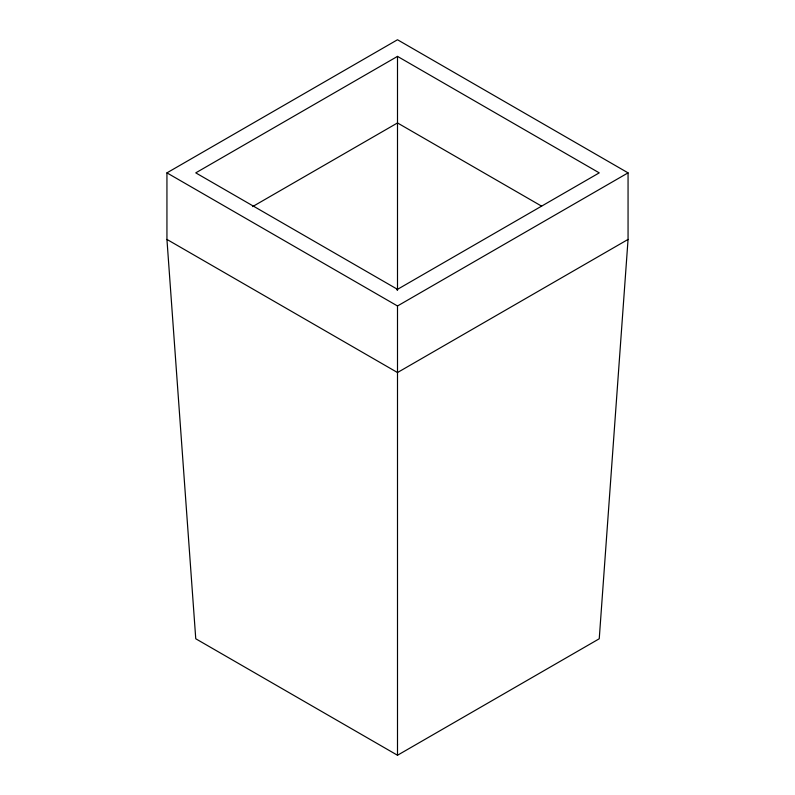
<?xml version="1.0" encoding="UTF-8"?>
<svg xmlns="http://www.w3.org/2000/svg" width="795" height="795" viewBox="0 0 795 795"><rect width="100%" height="100%" fill="white"/><g stroke="black" fill="none" stroke-linecap="round" stroke-linejoin="round"><path stroke-width="1.19" d="M628.06 239.424L599.241 638.773L397.5 755.25L195.759 638.773L166.94 239.424L166.94 172.863L397.5 39.75L628.06 172.863L628.06 239.424L397.5 372.537L166.94 239.424M396.735 289.787L599.241 172.863L397.5 56.385L195.759 172.863L397.5 289.34M252.631 206.591L397.5 122.947L541.604 206.143M166.94 172.863L397.5 305.976L628.06 172.863M397.5 56.385L397.5 290.374M397.5 305.976L397.5 755.25"/></g></svg>
